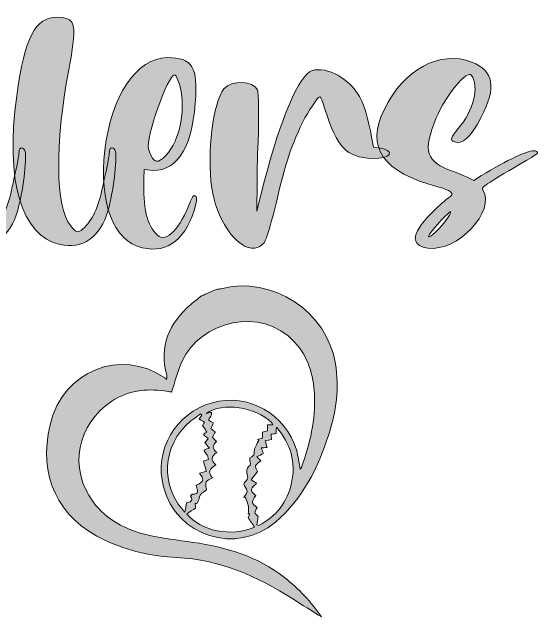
# Model space of a CAD drawing. Header units: inches. Extents: x 41 to 459, y -461 to -39.
# Drawn here: x 313.8 to 458.7, y -460.5 to -294.5 of the extents above; entities that cross this region are included whole.
import ezdxf

# ---------------------------------------------------------------- set-up
doc = ezdxf.new("R2010")
doc.units = ezdxf.units.IN
doc.header["$MEASUREMENT"] = 0
doc.layers.add('Layer 1', color=7, linetype='Continuous')

# ---------------------------------------------------------------- blocks, each defined once
blk = doc.blocks.new('block 4')
at = {"layer": 'Layer 1', "true_color": 0xffffff}
h = blk.add_hatch(color=7, dxfattribs=at)
h.dxf.hatch_style = 2
edge = h.paths.add_edge_path()
edge.add_spline(control_points=[(369.87, -370.63), (370.28, -370.58), (370.71, -370.57), (371.1, -370.47), (385.16, -366.78), (400.32, -376.74), (402.57, -391.07), (403.62, -397.71), (402.75, -404.16), (400.71, -410.46), (397.74, -419.63), (393.6, -428.12), (386.07, -434.53), (375.34, -443.67), (358.85, -438.47), (355.33, -424.83), (352.71, -414.71), (358.58, -404.63), (368.76, -401.75), (378.51, -398.99), (389, -404.87), (391.83, -414.73), (392.31, -416.43), (392.54, -418.21), (392.89, -419.98), (393.01, -419.83), (393.14, -419.72), (393.19, -419.58), (395.59, -413.07), (397.14, -406.4), (396.79, -399.42), (396.52, -394.12), (395.06, -389.21), (391.4, -385.18), (382.02, -374.83), (365.37, -379.59), (360.45, -390.34), (359.23, -393), (358.52, -395.9), (357.53, -398.83), (357.71, -398.77), (357.66, -398.81), (357.61, -398.8), (356.93, -398.71), (356.25, -398.62), (355.57, -398.53), (350.44, -397.81), (345.61, -398.38), (341.14, -401.33), (331.59, -407.61), (329.23, -419.79), (336, -428.92), (339.7, -433.92), (344.98, -436.61), (350.85, -438.02), (355, -439.01), (359.28, -439.48), (363.51, -440.09), (372.59, -441.39), (381.18, -443.94), (388.53, -449.71), (392.47, -452.82), (395.88, -456.43), (398.76, -460.55), (396.08, -458.95), (393.48, -457.24), (390.85, -455.59), (381.07, -449.43), (370.81, -444.76), (358.95, -444.24), (352.23, -443.95), (345.65, -442.44), (339.46, -439.59), (325.99, -433.39), (320.97, -421.54), (324.19, -407.84), (327.73, -392.84), (343.61, -386.75), (355.68, -394.89), (355.88, -395.02), (356.02, -395.24), (356.19, -395.42), (356.34, -394.75), (356.32, -394.49), (356.25, -394.24), (354.05, -386.25), (356.84, -379.95), (362.86, -374.76), (363.8, -373.94), (364.82, -373.2), (365.81, -372.43), (367.17, -371.83), (368.52, -371.23), (369.87, -370.63)], knot_values=[0, 0, 0, 0, 1, 1, 1, 2, 2, 2, 3, 3, 3, 4, 4, 4, 5, 5, 5, 6, 6, 6, 7, 7, 7, 8, 8, 8, 9, 9, 9, 10, 10, 10, 11, 11, 11, 12, 12, 12, 13, 13, 13, 14, 14, 14, 15, 15, 15, 16, 16, 16, 17, 17, 17, 18, 18, 18, 19, 19, 19, 20, 20, 20, 21, 21, 21, 22, 22, 22, 23, 23, 23, 24, 24, 24, 25, 25, 25, 26, 26, 26, 27, 27, 27, 28, 28, 28, 29, 29, 29, 30, 30, 30, 31, 31, 31, 31], degree=3, periodic=1)
edge = h.paths.add_edge_path()
edge.add_spline(control_points=[(378.57, -433.26), (378.62, -433.17), (378.85, -432.73), (379.07, -432.29), (378.92, -432.27), (378.77, -432.26), (378.62, -432.25), (378.65, -431.57), (378.79, -430.87), (378.66, -430.22), (378.49, -429.35), (378.11, -428.53), (377.82, -427.69), (377.69, -427.72), (377.56, -427.76), (377.43, -427.8), (377.75, -427.19), (378.36, -426.57), (378.33, -425.97), (378.3, -425.33), (377.42, -424.71), (377.42, -424.07), (377.42, -423.54), (378.54, -422.95), (378.48, -422.48), (378.29, -421.15), (377.72, -419.9), (379.18, -418.89), (379.34, -418.78), (379.11, -418.13), (379.09, -417.73), (379.07, -417.41), (379.01, -416.85), (379.1, -416.82), (380.64, -416.37), (380.16, -415.28), (380.32, -414.45), (380.71, -413.66), (381.09, -412.88), (381.48, -412.09), (381.36, -412.02), (381.25, -411.95), (381.14, -411.88), (381.57, -411.75), (382.01, -411.63), (382.5, -411.48), (382.5, -410.95), (382.5, -410.44), (382.5, -409.83), (382.95, -409.71), (383.39, -409.59), (383.89, -409.46), (383.88, -408.96), (383.87, -408.45), (383.87, -407.79), (384.38, -407.8), (384.81, -407.8), (385.39, -407.81), (385.25, -407.56), (385.17, -407.32), (385.02, -407.18), (380.6, -402.92), (371.57, -401.48), (367.08, -404.68), (367.57, -404.59), (368.05, -404.5), (368.53, -404.41), (368.54, -404.64), (368.54, -404.86), (368.55, -405.09), (368.27, -405.53), (367.99, -405.98), (367.67, -406.48), (368.18, -406.77), (368.57, -406.99), (369.04, -407.25), (368.81, -407.81), (368.6, -408.32), (368.36, -408.91), (368.77, -409.2), (369.14, -409.46), (369.59, -409.79), (369.32, -410.28), (369.08, -410.73), (368.79, -411.27), (369.11, -411.6), (369.46, -411.97), (369.88, -412.41), (368.92, -413.36), (368.53, -414.37), (369.97, -415.41), (368.41, -416.48), (368.24, -417.61), (369.68, -418.76), (367.76, -420.16), (367.55, -420.73), (368.78, -422.36), (368.28, -422.63), (367.74, -422.81), (367.35, -423.17), (366.42, -423.99), (367.45, -425.6), (367.09, -425.8), (366.21, -426.32), (365.4, -426.71), (365.16, -427.78), (365.14, -427.83), (365.2, -427.89), (365.19, -427.93), (364.97, -428.46), (364.74, -428.99), (364.52, -429.51), (364.34, -429.47), (364.17, -429.42), (364, -429.37), (364.07, -429.86), (364.15, -430.35), (364.19, -430.64), (363.31, -431.22), (362.54, -431.72), (361.74, -432.24), (365.52, -436.99), (373.92, -438.69), (380.35, -435.92), (379.76, -435.04), (379.25, -434.28), (378.57, -433.26)], knot_values=[0, 0, 0, 0, 1, 1, 1, 2, 2, 2, 3, 3, 3, 4, 4, 4, 5, 5, 5, 6, 6, 6, 7, 7, 7, 8, 8, 8, 9, 9, 9, 10, 10, 10, 11, 11, 11, 12, 12, 12, 13, 13, 13, 14, 14, 14, 15, 15, 15, 16, 16, 16, 17, 17, 17, 18, 18, 18, 19, 19, 19, 20, 20, 20, 21, 21, 21, 22, 22, 22, 23, 23, 23, 24, 24, 24, 25, 25, 25, 26, 26, 26, 27, 27, 27, 28, 28, 28, 29, 29, 29, 30, 30, 30, 31, 31, 31, 32, 32, 32, 33, 33, 33, 34, 34, 34, 35, 35, 35, 36, 36, 36, 37, 37, 37, 38, 38, 38, 39, 39, 39, 40, 40, 40, 41, 41, 41, 42, 42, 42, 42], degree=3, periodic=1)
edge = h.paths.add_edge_path()
edge.add_spline(control_points=[(385.02, -411.83), (384.4, -411.98), (383.87, -412.11), (383.27, -412.25), (383.46, -412.88), (383.61, -413.41), (383.8, -414.06), (383.17, -414.09), (382.73, -414.11), (382.13, -414.13), (382.39, -414.72), (382.58, -415.16), (382.83, -415.72), (382.21, -415.99), (381.67, -416.23), (380.99, -416.53), (381.41, -417.01), (381.72, -417.37), (382.04, -417.73), (380.28, -418.99), (380.28, -418.99), (381.13, -420.66), (380.52, -421.46), (379.96, -422.17), (379.4, -422.9), (380.09, -423.35), (380.48, -423.61), (380.86, -423.86), (380.6, -424.14), (380.36, -424.43), (380.08, -424.69), (378.77, -425.87), (379.87, -426.54), (380.66, -427.23), (379.39, -429.2), (379.4, -429.27), (381.05, -430.49), (380.22, -432.02), (380.22, -432.02), (381.36, -432.95), (381.23, -433.76), (381.11, -434.51), (380.99, -435.25), (381.15, -435.32), (381.31, -435.38), (381.47, -435.45), (386.32, -433), (389.36, -429.04), (390.51, -423.7), (391.71, -418.12), (390.33, -413.12), (386.35, -408.46), (386.31, -409.28), (386.29, -409.71), (386.26, -410.2), (385.75, -410.27), (385.31, -410.34), (384.81, -410.42), (384.89, -410.92), (384.95, -411.34), (385.02, -411.83)], knot_values=[0, 0, 0, 0, 1, 1, 1, 2, 2, 2, 3, 3, 3, 4, 4, 4, 5, 5, 5, 6, 6, 6, 7, 7, 7, 8, 8, 8, 9, 9, 9, 10, 10, 10, 11, 11, 11, 12, 12, 12, 13, 13, 13, 14, 14, 14, 15, 15, 15, 16, 16, 16, 17, 17, 17, 18, 18, 18, 19, 19, 19, 20, 20, 20, 20], degree=3, periodic=1)
edge = h.paths.add_edge_path()
edge.add_spline(control_points=[(361.62, -429.24), (362.56, -429.09), (363.64, -428.87), (362.76, -427.39), (362.72, -427.32), (363.08, -426.85), (363.24, -426.86), (365.23, -426.94), (364.75, -425.79), (364.37, -424.66), (364.34, -424.57), (364.37, -424.46), (364.38, -424.36), (366.6, -423.39), (366.48, -422.84), (365.19, -421.06), (365.76, -420.93), (366.23, -420.82), (367.1, -420.62), (366.87, -419.79), (366.63, -418.9), (366.32, -417.79), (366.49, -417.72), (366.96, -417.56), (367.68, -417.31), (367.54, -416.86), (367.53, -416.13), (367.16, -415.83), (365.75, -414.65), (367.02, -414.6), (367.95, -414.19), (367.53, -413.7), (367.15, -413.26), (366.68, -412.7), (366.95, -412.38), (367.26, -412.01), (367.59, -411.63), (367.44, -411.04), (365.21, -410.77), (367.26, -409.81), (366.93, -409.31), (366.61, -408.81), (366.08, -408.01), (366.13, -407.94), (366.36, -407.54), (366.64, -407.07), (366.25, -406.85), (365.84, -406.63), (365.12, -406.23), (365.36, -405.9), (365.62, -405.52), (365.88, -405.14), (365.77, -405.01), (365.66, -404.88), (365.55, -404.76), (364.15, -405.85), (362.61, -406.8), (361.39, -408.06), (353.94, -415.73), (355.82, -426.43), (361.24, -431.81), (361.4, -430.74), (361.5, -430.04), (361.62, -429.24)], knot_values=[0, 0, 0, 0, 1, 1, 1, 2, 2, 2, 3, 3, 3, 4, 4, 4, 5, 5, 5, 6, 6, 6, 7, 7, 7, 8, 8, 8, 9, 9, 9, 10, 10, 10, 11, 11, 11, 12, 12, 12, 13, 13, 13, 14, 14, 14, 15, 15, 15, 16, 16, 16, 17, 17, 17, 18, 18, 18, 19, 19, 19, 20, 20, 20, 21, 21, 21, 21], degree=3, periodic=1)
at = {"layer": 'Layer 1', "lineweight": 0}
for points, knots in [([(369.87, -370.63), (370.28, -370.58), (370.71, -370.57), (371.1, -370.47), (385.16, -366.78), (400.32, -376.74), (402.57, -391.07), (403.62, -397.71), (402.75, -404.16), (400.71, -410.46), (397.74, -419.63), (393.6, -428.12), (386.07, -434.53), (375.34, -443.67), (358.85, -438.47), (355.33, -424.83), (352.71, -414.71), (358.58, -404.63), (368.76, -401.75), (378.51, -398.99), (389, -404.87), (391.83, -414.73), (392.31, -416.43), (392.54, -418.21), (392.89, -419.98), (393.01, -419.83), (393.14, -419.72), (393.19, -419.58), (395.59, -413.07), (397.14, -406.4), (396.79, -399.42), (396.52, -394.12), (395.06, -389.21), (391.4, -385.18), (382.02, -374.83), (365.37, -379.59), (360.45, -390.34), (359.23, -393), (358.52, -395.9), (357.53, -398.83), (357.71, -398.77), (357.66, -398.81), (357.61, -398.8), (356.93, -398.71), (356.25, -398.62), (355.57, -398.53), (350.44, -397.81), (345.61, -398.38), (341.14, -401.33), (331.59, -407.61), (329.23, -419.79), (336, -428.92), (339.7, -433.92), (344.98, -436.61), (350.85, -438.02), (355, -439.01), (359.28, -439.48), (363.51, -440.09), (372.59, -441.39), (381.18, -443.94), (388.53, -449.71), (392.47, -452.82), (395.88, -456.43), (398.76, -460.55), (396.08, -458.95), (393.48, -457.24), (390.85, -455.59), (381.07, -449.43), (370.81, -444.76), (358.95, -444.24), (352.23, -443.95), (345.65, -442.44), (339.46, -439.59), (325.99, -433.39), (320.97, -421.54), (324.19, -407.84), (327.73, -392.84), (343.61, -386.75), (355.68, -394.89), (355.88, -395.02), (356.02, -395.24), (356.19, -395.42), (356.34, -394.75), (356.32, -394.49), (356.25, -394.24), (354.05, -386.25), (356.84, -379.95), (362.86, -374.76), (363.8, -373.94), (364.82, -373.2), (365.81, -372.43), (367.17, -371.83), (368.52, -371.23), (369.87, -370.63)], [0, 0, 0, 0, 1, 1, 1, 2, 2, 2, 3, 3, 3, 4, 4, 4, 5, 5, 5, 6, 6, 6, 7, 7, 7, 8, 8, 8, 9, 9, 9, 10, 10, 10, 11, 11, 11, 12, 12, 12, 13, 13, 13, 14, 14, 14, 15, 15, 15, 16, 16, 16, 17, 17, 17, 18, 18, 18, 19, 19, 19, 20, 20, 20, 21, 21, 21, 22, 22, 22, 23, 23, 23, 24, 24, 24, 25, 25, 25, 26, 26, 26, 27, 27, 27, 28, 28, 28, 29, 29, 29, 30, 30, 30, 31, 31, 31, 31]), ([(378.57, -433.26), (378.62, -433.17), (378.85, -432.73), (379.07, -432.29), (378.92, -432.27), (378.77, -432.26), (378.62, -432.25), (378.65, -431.57), (378.79, -430.87), (378.66, -430.22), (378.49, -429.35), (378.11, -428.53), (377.82, -427.69), (377.69, -427.72), (377.56, -427.76), (377.43, -427.8), (377.75, -427.19), (378.36, -426.57), (378.33, -425.97), (378.3, -425.33), (377.42, -424.71), (377.42, -424.07), (377.42, -423.54), (378.54, -422.95), (378.48, -422.48), (378.29, -421.15), (377.72, -419.9), (379.18, -418.89), (379.34, -418.78), (379.11, -418.13), (379.09, -417.73), (379.07, -417.41), (379.01, -416.85), (379.1, -416.82), (380.64, -416.37), (380.16, -415.28), (380.32, -414.45), (380.71, -413.66), (381.09, -412.88), (381.48, -412.09), (381.36, -412.02), (381.25, -411.95), (381.14, -411.88), (381.57, -411.75), (382.01, -411.63), (382.5, -411.48), (382.5, -410.95), (382.5, -410.44), (382.5, -409.83), (382.95, -409.71), (383.39, -409.59), (383.89, -409.46), (383.88, -408.96), (383.87, -408.45), (383.87, -407.79), (384.38, -407.8), (384.81, -407.8), (385.39, -407.81), (385.25, -407.56), (385.17, -407.32), (385.02, -407.18), (380.6, -402.92), (371.57, -401.48), (367.08, -404.68), (367.57, -404.59), (368.05, -404.5), (368.53, -404.41), (368.54, -404.64), (368.54, -404.86), (368.55, -405.09), (368.27, -405.53), (367.99, -405.98), (367.67, -406.48), (368.18, -406.77), (368.57, -406.99), (369.04, -407.25), (368.81, -407.81), (368.6, -408.32), (368.36, -408.91), (368.77, -409.2), (369.14, -409.46), (369.59, -409.79), (369.32, -410.28), (369.08, -410.73), (368.79, -411.27), (369.11, -411.6), (369.46, -411.97), (369.88, -412.41), (368.92, -413.36), (368.53, -414.37), (369.97, -415.41), (368.41, -416.48), (368.24, -417.61), (369.68, -418.76), (367.76, -420.16), (367.55, -420.73), (368.78, -422.36), (368.28, -422.63), (367.74, -422.81), (367.35, -423.17), (366.42, -423.99), (367.45, -425.6), (367.09, -425.8), (366.21, -426.32), (365.4, -426.71), (365.16, -427.78), (365.14, -427.83), (365.2, -427.89), (365.19, -427.93), (364.97, -428.46), (364.74, -428.99), (364.52, -429.51), (364.34, -429.47), (364.17, -429.42), (364, -429.37), (364.07, -429.86), (364.15, -430.35), (364.19, -430.64), (363.31, -431.22), (362.54, -431.72), (361.74, -432.24), (365.52, -436.99), (373.92, -438.69), (380.35, -435.92), (379.76, -435.04), (379.25, -434.28), (378.57, -433.26)], [0, 0, 0, 0, 1, 1, 1, 2, 2, 2, 3, 3, 3, 4, 4, 4, 5, 5, 5, 6, 6, 6, 7, 7, 7, 8, 8, 8, 9, 9, 9, 10, 10, 10, 11, 11, 11, 12, 12, 12, 13, 13, 13, 14, 14, 14, 15, 15, 15, 16, 16, 16, 17, 17, 17, 18, 18, 18, 19, 19, 19, 20, 20, 20, 21, 21, 21, 22, 22, 22, 23, 23, 23, 24, 24, 24, 25, 25, 25, 26, 26, 26, 27, 27, 27, 28, 28, 28, 29, 29, 29, 30, 30, 30, 31, 31, 31, 32, 32, 32, 33, 33, 33, 34, 34, 34, 35, 35, 35, 36, 36, 36, 37, 37, 37, 38, 38, 38, 39, 39, 39, 40, 40, 40, 41, 41, 41, 42, 42, 42, 42]), ([(361.62, -429.24), (362.56, -429.09), (363.64, -428.87), (362.76, -427.39), (362.72, -427.32), (363.08, -426.85), (363.24, -426.86), (365.23, -426.94), (364.75, -425.79), (364.37, -424.66), (364.34, -424.57), (364.37, -424.46), (364.38, -424.36), (366.6, -423.39), (366.48, -422.84), (365.19, -421.06), (365.76, -420.93), (366.23, -420.82), (367.1, -420.62), (366.87, -419.79), (366.63, -418.9), (366.32, -417.79), (366.49, -417.72), (366.96, -417.56), (367.68, -417.31), (367.54, -416.86), (367.53, -416.13), (367.16, -415.83), (365.75, -414.65), (367.02, -414.6), (367.95, -414.19), (367.53, -413.7), (367.15, -413.26), (366.68, -412.7), (366.95, -412.38), (367.26, -412.01), (367.59, -411.63), (367.44, -411.04), (365.21, -410.77), (367.26, -409.81), (366.93, -409.31), (366.61, -408.81), (366.08, -408.01), (366.13, -407.94), (366.36, -407.54), (366.64, -407.07), (366.25, -406.85), (365.84, -406.63), (365.12, -406.23), (365.36, -405.9), (365.62, -405.52), (365.88, -405.14), (365.77, -405.01), (365.66, -404.88), (365.55, -404.76), (364.15, -405.85), (362.61, -406.8), (361.39, -408.06), (353.94, -415.73), (355.82, -426.43), (361.24, -431.81), (361.4, -430.74), (361.5, -430.04), (361.62, -429.24)], [0, 0, 0, 0, 1, 1, 1, 2, 2, 2, 3, 3, 3, 4, 4, 4, 5, 5, 5, 6, 6, 6, 7, 7, 7, 8, 8, 8, 9, 9, 9, 10, 10, 10, 11, 11, 11, 12, 12, 12, 13, 13, 13, 14, 14, 14, 15, 15, 15, 16, 16, 16, 17, 17, 17, 18, 18, 18, 19, 19, 19, 20, 20, 20, 21, 21, 21, 21]), ([(385.02, -411.83), (384.4, -411.98), (383.87, -412.11), (383.27, -412.25), (383.46, -412.88), (383.61, -413.41), (383.8, -414.06), (383.17, -414.09), (382.73, -414.11), (382.13, -414.13), (382.39, -414.72), (382.58, -415.16), (382.83, -415.72), (382.21, -415.99), (381.67, -416.23), (380.99, -416.53), (381.41, -417.01), (381.72, -417.37), (382.04, -417.73), (380.28, -418.99), (380.28, -418.99), (381.13, -420.66), (380.52, -421.46), (379.96, -422.17), (379.4, -422.9), (380.09, -423.35), (380.48, -423.61), (380.86, -423.86), (380.6, -424.14), (380.36, -424.43), (380.08, -424.69), (378.77, -425.87), (379.87, -426.54), (380.66, -427.23), (379.39, -429.2), (379.4, -429.27), (381.05, -430.49), (380.22, -432.02), (380.22, -432.02), (381.36, -432.95), (381.23, -433.76), (381.11, -434.51), (380.99, -435.25), (381.15, -435.32), (381.31, -435.38), (381.47, -435.45), (386.32, -433), (389.36, -429.04), (390.51, -423.7), (391.71, -418.12), (390.33, -413.12), (386.35, -408.46), (386.31, -409.28), (386.29, -409.71), (386.26, -410.2), (385.75, -410.27), (385.31, -410.34), (384.81, -410.42), (384.89, -410.92), (384.95, -411.34), (385.02, -411.83)], [0, 0, 0, 0, 1, 1, 1, 2, 2, 2, 3, 3, 3, 4, 4, 4, 5, 5, 5, 6, 6, 6, 7, 7, 7, 8, 8, 8, 9, 9, 9, 10, 10, 10, 11, 11, 11, 12, 12, 12, 13, 13, 13, 14, 14, 14, 15, 15, 15, 16, 16, 16, 17, 17, 17, 18, 18, 18, 19, 19, 19, 20, 20, 20, 20])]:
    blk.add_open_spline(points, degree=3, knots=knots, dxfattribs=at)
blk = doc.blocks.new('block 3')
at = {"layer": 'Layer 1'}
blk.add_blockref('block 4', (0, 0), dxfattribs=at)
blk = doc.blocks.new('block 6')
at = {"layer": 'Layer 1', "true_color": 0xca0c32}
h = blk.add_hatch(color=242, dxfattribs=at)
h.dxf.hatch_style = 2
edge = h.paths.add_edge_path()
edge.add_spline(control_points=[(220.35, -323.24), (219.46, -332.01), (218.84, -346.72), (219.46, -342.2), (220.88, -333.16), (224.6, -319.52), (227, -314.73), (230.1, -308.61), (231.6, -307.55), (235.41, -308.79), (242.06, -310.83), (245.34, -318.54), (245.34, -331.83), (245.34, -351.33), (239.22, -361.43), (228.59, -359.48), (226.64, -359.03), (223.89, -357.44), (222.56, -355.76), (221.59, -354.6), (221.59, -354.6), (221.32, -355.93), (221.23, -356.38), (221.06, -356.91), (220.88, -357.18), (220.79, -357.26), (220.7, -357.62), (220.7, -357.71), (220.7, -358.86), (218.22, -359.21), (216.54, -358.41), (209.98, -355.22), (207.23, -336.09), (210.6, -316.86), (213.61, -299.58), (215.65, -294.53), (219.55, -294.79), (223.63, -295.06), (224.07, -297.45), (222.12, -309.94), (220.97, -317.56), (220.7, -319.6), (220.35, -323.24)], knot_values=[0, 0, 0, 0, 1, 1, 1, 2, 2, 2, 3, 3, 3, 4, 4, 4, 5, 5, 5, 6, 6, 6, 7, 7, 7, 8, 8, 8, 9, 9, 9, 10, 10, 10, 11, 11, 11, 12, 12, 12, 13, 13, 13, 14, 14, 14, 14], degree=3, periodic=1)
edge = h.paths.add_edge_path()
edge.add_spline(control_points=[(229.83, -356.82), (231.69, -355.49), (232.84, -351.33), (234.17, -340.87), (235.5, -330.5), (235.41, -318.36), (233.99, -313.4), (233.11, -310.48), (228.15, -320.31), (225.84, -329.53), (224.96, -332.98), (222.65, -346.19), (222.3, -349.38), (222.03, -352.12), (228.06, -357.97), (229.83, -356.82)], knot_values=[0, 0, 0, 0, 1, 1, 1, 2, 2, 2, 3, 3, 3, 4, 4, 4, 5, 5, 5, 5], degree=3, periodic=1)
h = blk.add_hatch(color=242, dxfattribs=at)
h.dxf.hatch_style = 2
edge = h.paths.add_edge_path()
edge.add_spline(control_points=[(290.25, -317.48), (292.47, -301.35), (295.3, -295.94), (301.42, -295.94), (305.49, -295.94), (306.47, -297.36), (305.76, -302.68), (305.49, -304.89), (305.49, -305.34), (304.52, -310.39), (300.62, -330.77), (300.89, -347.87), (305.05, -353.19), (306.56, -355.14), (307.09, -355.22), (308.33, -354.07), (310.99, -351.68), (312.67, -348.23), (313.74, -342.91), (314, -341.67), (314.36, -339.98), (314.53, -339.19), (315.15, -336.79), (315.68, -333.78), (315.68, -332.89), (315.68, -331.48), (317.01, -331.39), (317.37, -332.81), (317.9, -334.67), (316.66, -344.33), (315.33, -348.93), (313.2, -356.29), (308.33, -359.74), (302.13, -358.33), (291.49, -356.02), (286.97, -340.69), (290.25, -317.48)], knot_values=[0, 0, 0, 0, 1, 1, 1, 2, 2, 2, 3, 3, 3, 4, 4, 4, 5, 5, 5, 6, 6, 6, 7, 7, 7, 8, 8, 8, 9, 9, 9, 10, 10, 10, 11, 11, 11, 12, 12, 12, 12], degree=3, periodic=1)
h = blk.add_hatch(color=242, dxfattribs=at)
h.dxf.hatch_style = 2
edge = h.paths.add_edge_path()
edge.add_spline(control_points=[(315.06, -317.48), (317.28, -301.35), (320.11, -295.94), (326.23, -295.94), (330.3, -295.94), (331.28, -297.36), (330.57, -302.68), (330.3, -304.89), (330.3, -305.34), (329.33, -310.39), (325.43, -330.77), (325.69, -347.87), (329.86, -353.19), (331.37, -355.14), (331.9, -355.22), (333.14, -354.07), (335.8, -351.68), (337.48, -348.23), (338.54, -342.91), (338.81, -341.67), (339.16, -339.98), (339.34, -339.19), (339.96, -336.79), (340.49, -333.78), (340.49, -332.89), (340.49, -331.48), (341.82, -331.39), (342.18, -332.81), (342.71, -334.67), (341.47, -344.33), (340.14, -348.93), (338.01, -356.29), (333.14, -359.74), (326.94, -358.33), (316.3, -356.02), (311.78, -340.69), (315.06, -317.48)], knot_values=[0, 0, 0, 0, 1, 1, 1, 2, 2, 2, 3, 3, 3, 4, 4, 4, 5, 5, 5, 6, 6, 6, 7, 7, 7, 8, 8, 8, 9, 9, 9, 10, 10, 10, 11, 11, 11, 12, 12, 12, 12], degree=3, periodic=1)
h = blk.add_hatch(color=242, dxfattribs=at)
h.dxf.hatch_style = 2
edge = h.paths.add_edge_path()
edge.add_spline(control_points=[(443.01, -343.35), (446.72, -349.11), (436, -360.45), (427.94, -359.3), (424.13, -358.68), (423.51, -356.91), (425.81, -353.36), (427.41, -350.97), (431.13, -347.34), (434.14, -345.12), (435.3, -344.42), (433.97, -343.35), (430.95, -342.55), (415.45, -338.48), (410.75, -331.74), (415.98, -321.2), (421.38, -310.21), (431.22, -304.89), (439.99, -308.26), (446.11, -310.65), (446.81, -315.08), (442.56, -323.41), (439.82, -328.82), (437.25, -331.12), (435.21, -330.15), (433.97, -329.53), (434.14, -328.91), (436.27, -326.51), (440.43, -321.73), (442.12, -315), (439.9, -311.89), (438.75, -310.21), (432.81, -317.39), (430.24, -323.59), (426.44, -332.89), (427.32, -335.55), (434.94, -338.3), (436.27, -338.74), (438.04, -339.54), (438.93, -339.9), (438.93, -339.9), (440.52, -340.78), (440.52, -340.78), (440.52, -340.78), (442.65, -339.36), (442.65, -339.36), (449.3, -335.29), (456.03, -332.1), (457.36, -332.63), (458.69, -333.07), (458.6, -333.16), (453.37, -336.17), (443.8, -341.76), (442.47, -342.64), (443.01, -343.35)], knot_values=[0, 0, 0, 0, 1, 1, 1, 2, 2, 2, 3, 3, 3, 4, 4, 4, 5, 5, 5, 6, 6, 6, 7, 7, 7, 8, 8, 8, 9, 9, 9, 10, 10, 10, 11, 11, 11, 12, 12, 12, 13, 13, 13, 14, 14, 14, 15, 15, 15, 16, 16, 16, 17, 17, 17, 18, 18, 18, 18], degree=3, periodic=1)
edge = h.paths.add_edge_path()
edge.add_spline(control_points=[(434.14, -349.29), (433.88, -349.11), (429.45, -353.9), (428.65, -355.14), (427.85, -356.55), (427.94, -356.55), (429.27, -355.58), (431.13, -354.25), (434.58, -349.73), (434.14, -349.29)], knot_values=[0, 0, 0, 0, 1, 1, 1, 2, 2, 2, 3, 3, 3, 3], degree=3, periodic=1)
h = blk.add_hatch(color=242, dxfattribs=at)
h.dxf.hatch_style = 2
edge = h.paths.add_edge_path()
edge.add_spline(control_points=[(257.83, -327.58), (262.97, -325.1), (269.97, -326.34), (274.13, -330.41), (274.75, -331.12), (274.66, -331.3), (274.93, -328.38), (275.11, -327.4), (275.28, -325.54), (275.55, -324.3), (276.44, -319.07), (275.99, -315.79), (274.31, -313.75), (273.87, -313.22), (273.78, -313.22), (273.33, -313.31), (270.41, -313.84), (266.16, -316.24), (263.14, -318.89), (260.93, -321.11), (259.16, -321.29), (256.23, -319.78), (248.61, -315.88), (263.06, -305.78), (272.89, -308.17), (284.23, -311.01), (287.87, -320.58), (284.32, -338.74), (282.55, -347.87), (282.55, -347.6), (282.55, -351.68), (282.55, -353.72), (282.73, -355.85), (282.82, -356.73), (283.08, -359.12), (282.55, -359.74), (280.16, -359.3), (278.92, -359.03), (278.39, -358.59), (276.97, -356.11), (274.93, -352.83), (274.4, -350.44), (274.04, -344.42), (274.04, -344.42), (273.78, -341.49), (273.78, -341.49), (273.78, -341.49), (273.07, -343.53), (273.07, -343.53), (272.63, -344.68), (272.01, -346.54), (271.47, -347.69), (268.64, -355.58), (261.46, -359.21), (255.08, -356.11), (245.69, -351.5), (247.46, -332.45), (257.83, -327.58)], knot_values=[0, 0, 0, 0, 1, 1, 1, 2, 2, 2, 3, 3, 3, 4, 4, 4, 5, 5, 5, 6, 6, 6, 7, 7, 7, 8, 8, 8, 9, 9, 9, 10, 10, 10, 11, 11, 11, 12, 12, 12, 13, 13, 13, 14, 14, 14, 15, 15, 15, 16, 16, 16, 17, 17, 17, 18, 18, 18, 19, 19, 19, 19], degree=3, periodic=1)
edge = h.paths.add_edge_path()
edge.add_spline(control_points=[(259.25, -350.62), (259.87, -353.63), (260.13, -353.9), (261.64, -353.1), (264.03, -351.68), (267.04, -347.6), (269.52, -342.46), (272.09, -337.33), (272.54, -336.09), (272.27, -335.47), (271.3, -333.07), (268.55, -330.41), (267.04, -330.41), (261.99, -330.41), (257.56, -342.02), (259.25, -350.62)], knot_values=[0, 0, 0, 0, 1, 1, 1, 2, 2, 2, 3, 3, 3, 4, 4, 4, 5, 5, 5, 5], degree=3, periodic=1)
h = blk.add_hatch(color=242, dxfattribs=at)
h.dxf.hatch_style = 2
edge = h.paths.add_edge_path()
edge.add_spline(control_points=[(349.97, -340.16), (349.62, -348.14), (350.77, -353.19), (353.69, -355.76), (356.09, -357.97), (359.99, -353.9), (362.73, -346.45), (363.62, -343.97), (364.95, -344.59), (364.24, -347.25), (361.85, -356.64), (356.62, -360.9), (349.53, -359.21), (341.64, -357.44), (337.57, -346.9), (339.25, -332.45), (340.93, -317.65), (348.02, -307.02), (356.35, -307.02), (363.35, -307.02), (364.86, -309.5), (364.06, -319.52), (363, -332.72), (358.57, -338.92), (350.95, -337.86), (350.95, -337.86), (350.06, -337.77), (350.06, -337.77), (350.06, -337.77), (349.97, -340.16), (349.97, -340.16)], knot_values=[0, 0, 0, 0, 1, 1, 1, 2, 2, 2, 3, 3, 3, 4, 4, 4, 5, 5, 5, 6, 6, 6, 7, 7, 7, 8, 8, 8, 9, 9, 9, 10, 10, 10, 10], degree=3, periodic=1)
edge = h.paths.add_edge_path()
edge.add_spline(control_points=[(351.21, -332.1), (352.19, -335.11), (353.16, -336), (354.4, -335.2), (358.83, -332.36), (361.49, -323.68), (360.16, -316.32), (359.81, -314.11), (358.83, -311.72), (358.39, -311.72), (356.53, -311.72), (350.33, -329.35), (351.21, -332.1)], knot_values=[0, 0, 0, 0, 1, 1, 1, 2, 2, 2, 3, 3, 3, 4, 4, 4, 4], degree=3, periodic=1)
h = blk.add_hatch(color=242, dxfattribs=at)
h.dxf.hatch_style = 2
edge = h.paths.add_edge_path()
edge.add_spline(control_points=[(368.58, -342.82), (367.25, -333.16), (368.93, -319.43), (371.94, -315.62), (374.07, -313.13), (380.01, -313.31), (381.16, -315.88), (381.51, -316.68), (381.6, -326.34), (381.25, -331.48), (381.16, -332.72), (381.07, -337.15), (381.07, -341.4), (381.07, -341.4), (380.98, -349.2), (380.98, -349.2), (380.98, -349.2), (382.93, -341.4), (382.93, -341.4), (387.45, -323.77), (392.68, -311.63), (396.13, -310.57), (400.3, -309.41), (406.41, -312.78), (409.16, -317.74), (410.67, -320.67), (411.46, -323.15), (412.53, -329.26), (412.53, -329.26), (412.97, -331.57), (412.97, -331.57), (412.97, -331.57), (414.57, -331.83), (414.57, -331.83), (419.26, -332.54), (417.76, -334.84), (412.7, -334.67), (405.35, -334.31), (403.14, -332.01), (399.59, -320.93), (398.26, -316.86), (398.44, -316.94), (396.22, -320.22), (392.5, -325.72), (389.31, -333.96), (387.1, -343.35), (384.97, -352.74), (383.38, -357.88), (382.67, -358.15), (382.58, -358.24), (382.31, -358.33), (382.22, -358.5), (381.87, -359.03), (380.63, -359.39), (379.47, -359.3), (375.04, -358.95), (369.82, -350.97), (368.58, -342.82)], knot_values=[0, 0, 0, 0, 1, 1, 1, 2, 2, 2, 3, 3, 3, 4, 4, 4, 5, 5, 5, 6, 6, 6, 7, 7, 7, 8, 8, 8, 9, 9, 9, 10, 10, 10, 11, 11, 11, 12, 12, 12, 13, 13, 13, 14, 14, 14, 15, 15, 15, 16, 16, 16, 17, 17, 17, 18, 18, 18, 19, 19, 19, 19], degree=3, periodic=1)
at = {"layer": 'Layer 1', "lineweight": 0}
for points, knots in [([(220.35, -323.24), (219.46, -332.01), (218.84, -346.72), (219.46, -342.2), (220.88, -333.16), (224.6, -319.52), (227, -314.73), (230.1, -308.61), (231.6, -307.55), (235.41, -308.79), (242.06, -310.83), (245.34, -318.54), (245.34, -331.83), (245.34, -351.33), (239.22, -361.43), (228.59, -359.48), (226.64, -359.03), (223.89, -357.44), (222.56, -355.76), (221.59, -354.6), (221.59, -354.6), (221.32, -355.93), (221.23, -356.38), (221.06, -356.91), (220.88, -357.18), (220.79, -357.26), (220.7, -357.62), (220.7, -357.71), (220.7, -358.86), (218.22, -359.21), (216.54, -358.41), (209.98, -355.22), (207.23, -336.09), (210.6, -316.86), (213.61, -299.58), (215.65, -294.53), (219.55, -294.79), (223.63, -295.06), (224.07, -297.45), (222.12, -309.94), (220.97, -317.56), (220.7, -319.6), (220.35, -323.24)], [0, 0, 0, 0, 1, 1, 1, 2, 2, 2, 3, 3, 3, 4, 4, 4, 5, 5, 5, 6, 6, 6, 7, 7, 7, 8, 8, 8, 9, 9, 9, 10, 10, 10, 11, 11, 11, 12, 12, 12, 13, 13, 13, 14, 14, 14, 14]), ([(290.25, -317.48), (292.47, -301.35), (295.3, -295.94), (301.42, -295.94), (305.49, -295.94), (306.47, -297.36), (305.76, -302.68), (305.49, -304.89), (305.49, -305.34), (304.52, -310.39), (300.62, -330.77), (300.89, -347.87), (305.05, -353.19), (306.56, -355.14), (307.09, -355.22), (308.33, -354.07), (310.99, -351.68), (312.67, -348.23), (313.74, -342.91), (314, -341.67), (314.36, -339.98), (314.53, -339.19), (315.15, -336.79), (315.68, -333.78), (315.68, -332.89), (315.68, -331.48), (317.01, -331.39), (317.37, -332.81), (317.9, -334.67), (316.66, -344.33), (315.33, -348.93), (313.2, -356.29), (308.33, -359.74), (302.13, -358.33), (291.49, -356.02), (286.97, -340.69), (290.25, -317.48)], [0, 0, 0, 0, 1, 1, 1, 2, 2, 2, 3, 3, 3, 4, 4, 4, 5, 5, 5, 6, 6, 6, 7, 7, 7, 8, 8, 8, 9, 9, 9, 10, 10, 10, 11, 11, 11, 12, 12, 12, 12]), ([(315.06, -317.48), (317.28, -301.35), (320.11, -295.94), (326.23, -295.94), (330.3, -295.94), (331.28, -297.36), (330.57, -302.68), (330.3, -304.89), (330.3, -305.34), (329.33, -310.39), (325.43, -330.77), (325.69, -347.87), (329.86, -353.19), (331.37, -355.14), (331.9, -355.22), (333.14, -354.07), (335.8, -351.68), (337.48, -348.23), (338.54, -342.91), (338.81, -341.67), (339.16, -339.98), (339.34, -339.19), (339.96, -336.79), (340.49, -333.78), (340.49, -332.89), (340.49, -331.48), (341.82, -331.39), (342.18, -332.81), (342.71, -334.67), (341.47, -344.33), (340.14, -348.93), (338.01, -356.29), (333.14, -359.74), (326.94, -358.33), (316.3, -356.02), (311.78, -340.69), (315.06, -317.48)], [0, 0, 0, 0, 1, 1, 1, 2, 2, 2, 3, 3, 3, 4, 4, 4, 5, 5, 5, 6, 6, 6, 7, 7, 7, 8, 8, 8, 9, 9, 9, 10, 10, 10, 11, 11, 11, 12, 12, 12, 12]), ([(443.01, -343.35), (446.72, -349.11), (436, -360.45), (427.94, -359.3), (424.13, -358.68), (423.51, -356.91), (425.81, -353.36), (427.41, -350.97), (431.13, -347.34), (434.14, -345.12), (435.3, -344.42), (433.97, -343.35), (430.95, -342.55), (415.45, -338.48), (410.75, -331.74), (415.98, -321.2), (421.38, -310.21), (431.22, -304.89), (439.99, -308.26), (446.11, -310.65), (446.81, -315.08), (442.56, -323.41), (439.82, -328.82), (437.25, -331.12), (435.21, -330.15), (433.97, -329.53), (434.14, -328.91), (436.27, -326.51), (440.43, -321.73), (442.12, -315), (439.9, -311.89), (438.75, -310.21), (432.81, -317.39), (430.24, -323.59), (426.44, -332.89), (427.32, -335.55), (434.94, -338.3), (436.27, -338.74), (438.04, -339.54), (438.93, -339.9), (438.93, -339.9), (440.52, -340.78), (440.52, -340.78), (440.52, -340.78), (442.65, -339.36), (442.65, -339.36), (449.3, -335.29), (456.03, -332.1), (457.36, -332.63), (458.69, -333.07), (458.6, -333.16), (453.37, -336.17), (443.8, -341.76), (442.47, -342.64), (443.01, -343.35)], [0, 0, 0, 0, 1, 1, 1, 2, 2, 2, 3, 3, 3, 4, 4, 4, 5, 5, 5, 6, 6, 6, 7, 7, 7, 8, 8, 8, 9, 9, 9, 10, 10, 10, 11, 11, 11, 12, 12, 12, 13, 13, 13, 14, 14, 14, 15, 15, 15, 16, 16, 16, 17, 17, 17, 18, 18, 18, 18]), ([(257.83, -327.58), (262.97, -325.1), (269.97, -326.34), (274.13, -330.41), (274.75, -331.12), (274.66, -331.3), (274.93, -328.38), (275.11, -327.4), (275.28, -325.54), (275.55, -324.3), (276.44, -319.07), (275.99, -315.79), (274.31, -313.75), (273.87, -313.22), (273.78, -313.22), (273.33, -313.31), (270.41, -313.84), (266.16, -316.24), (263.14, -318.89), (260.93, -321.11), (259.16, -321.29), (256.23, -319.78), (248.61, -315.88), (263.06, -305.78), (272.89, -308.17), (284.23, -311.01), (287.87, -320.58), (284.32, -338.74), (282.55, -347.87), (282.55, -347.6), (282.55, -351.68), (282.55, -353.72), (282.73, -355.85), (282.82, -356.73), (283.08, -359.12), (282.55, -359.74), (280.16, -359.3), (278.92, -359.03), (278.39, -358.59), (276.97, -356.11), (274.93, -352.83), (274.4, -350.44), (274.04, -344.42), (274.04, -344.42), (273.78, -341.49), (273.78, -341.49), (273.78, -341.49), (273.07, -343.53), (273.07, -343.53), (272.63, -344.68), (272.01, -346.54), (271.47, -347.69), (268.64, -355.58), (261.46, -359.21), (255.08, -356.11), (245.69, -351.5), (247.46, -332.45), (257.83, -327.58)], [0, 0, 0, 0, 1, 1, 1, 2, 2, 2, 3, 3, 3, 4, 4, 4, 5, 5, 5, 6, 6, 6, 7, 7, 7, 8, 8, 8, 9, 9, 9, 10, 10, 10, 11, 11, 11, 12, 12, 12, 13, 13, 13, 14, 14, 14, 15, 15, 15, 16, 16, 16, 17, 17, 17, 18, 18, 18, 19, 19, 19, 19]), ([(349.97, -340.16), (349.62, -348.14), (350.77, -353.19), (353.69, -355.76), (356.09, -357.97), (359.99, -353.9), (362.73, -346.45), (363.62, -343.97), (364.95, -344.59), (364.24, -347.25), (361.85, -356.64), (356.62, -360.9), (349.53, -359.21), (341.64, -357.44), (337.57, -346.9), (339.25, -332.45), (340.93, -317.65), (348.02, -307.02), (356.35, -307.02), (363.35, -307.02), (364.86, -309.5), (364.06, -319.52), (363, -332.72), (358.57, -338.92), (350.95, -337.86), (350.95, -337.86), (350.06, -337.77), (350.06, -337.77), (350.06, -337.77), (349.97, -340.16), (349.97, -340.16)], [0, 0, 0, 0, 1, 1, 1, 2, 2, 2, 3, 3, 3, 4, 4, 4, 5, 5, 5, 6, 6, 6, 7, 7, 7, 8, 8, 8, 9, 9, 9, 10, 10, 10, 10]), ([(368.58, -342.82), (367.25, -333.16), (368.93, -319.43), (371.94, -315.62), (374.07, -313.13), (380.01, -313.31), (381.16, -315.88), (381.51, -316.68), (381.6, -326.34), (381.25, -331.48), (381.16, -332.72), (381.07, -337.15), (381.07, -341.4), (381.07, -341.4), (380.98, -349.2), (380.98, -349.2), (380.98, -349.2), (382.93, -341.4), (382.93, -341.4), (387.45, -323.77), (392.68, -311.63), (396.13, -310.57), (400.3, -309.41), (406.41, -312.78), (409.16, -317.74), (410.67, -320.67), (411.46, -323.15), (412.53, -329.26), (412.53, -329.26), (412.97, -331.57), (412.97, -331.57), (412.97, -331.57), (414.57, -331.83), (414.57, -331.83), (419.26, -332.54), (417.76, -334.84), (412.7, -334.67), (405.35, -334.31), (403.14, -332.01), (399.59, -320.93), (398.26, -316.86), (398.44, -316.94), (396.22, -320.22), (392.5, -325.72), (389.31, -333.96), (387.1, -343.35), (384.97, -352.74), (383.38, -357.88), (382.67, -358.15), (382.58, -358.24), (382.31, -358.33), (382.22, -358.5), (381.87, -359.03), (380.63, -359.39), (379.47, -359.3), (375.04, -358.95), (369.82, -350.97), (368.58, -342.82)], [0, 0, 0, 0, 1, 1, 1, 2, 2, 2, 3, 3, 3, 4, 4, 4, 5, 5, 5, 6, 6, 6, 7, 7, 7, 8, 8, 8, 9, 9, 9, 10, 10, 10, 11, 11, 11, 12, 12, 12, 13, 13, 13, 14, 14, 14, 15, 15, 15, 16, 16, 16, 17, 17, 17, 18, 18, 18, 19, 19, 19, 19]), ([(229.83, -356.82), (231.69, -355.49), (232.84, -351.33), (234.17, -340.87), (235.5, -330.5), (235.41, -318.36), (233.99, -313.4), (233.11, -310.48), (228.15, -320.31), (225.84, -329.53), (224.96, -332.98), (222.65, -346.19), (222.3, -349.38), (222.03, -352.12), (228.06, -357.97), (229.83, -356.82)], [0, 0, 0, 0, 1, 1, 1, 2, 2, 2, 3, 3, 3, 4, 4, 4, 5, 5, 5, 5]), ([(351.21, -332.1), (352.19, -335.11), (353.16, -336), (354.4, -335.2), (358.83, -332.36), (361.49, -323.68), (360.16, -316.32), (359.81, -314.11), (358.83, -311.72), (358.39, -311.72), (356.53, -311.72), (350.33, -329.35), (351.21, -332.1)], [0, 0, 0, 0, 1, 1, 1, 2, 2, 2, 3, 3, 3, 4, 4, 4, 4]), ([(259.25, -350.62), (259.87, -353.63), (260.13, -353.9), (261.64, -353.1), (264.03, -351.68), (267.04, -347.6), (269.52, -342.46), (272.09, -337.33), (272.54, -336.09), (272.27, -335.47), (271.3, -333.07), (268.55, -330.41), (267.04, -330.41), (261.99, -330.41), (257.56, -342.02), (259.25, -350.62)], [0, 0, 0, 0, 1, 1, 1, 2, 2, 2, 3, 3, 3, 4, 4, 4, 5, 5, 5, 5]), ([(434.14, -349.29), (433.88, -349.11), (429.45, -353.9), (428.65, -355.14), (427.85, -356.55), (427.94, -356.55), (429.27, -355.58), (431.13, -354.25), (434.58, -349.73), (434.14, -349.29)], [0, 0, 0, 0, 1, 1, 1, 2, 2, 2, 3, 3, 3, 3])]:
    blk.add_open_spline(points, degree=3, knots=knots, dxfattribs=at)
blk = doc.blocks.new('block 2')
at = {"layer": 'Layer 1'}
for name in ['block 6', 'block 3']:
    blk.add_blockref(name, (0, 0), dxfattribs=at)

msp = doc.modelspace()

# ---------------------------------------------------------------- block references
at = {"layer": 'Layer 1'}
msp.add_blockref('block 2', (0, 0), dxfattribs=at)

doc.saveas('drawing.dxf')
